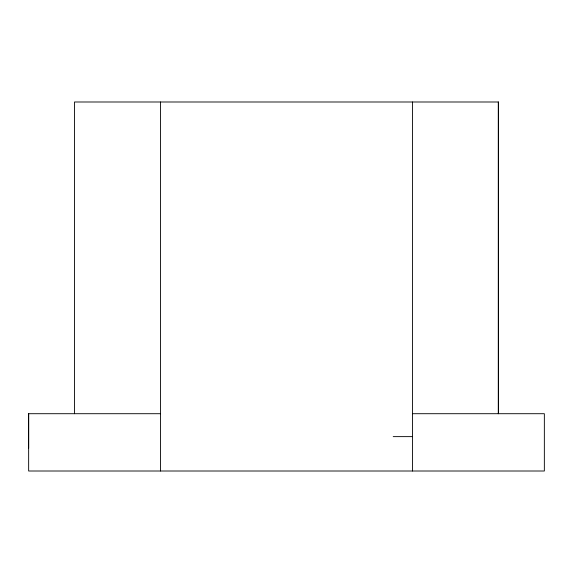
<?xml version="1.0" encoding="UTF-8"?>
<svg xmlns="http://www.w3.org/2000/svg" width="573" height="573" viewBox="0 0 573 573"><rect width="100%" height="100%" fill="white"/><g stroke="black" fill="none" stroke-linecap="round" stroke-linejoin="round"><path stroke-width="0.86" d="M28.65 448.086L28.65 413.706L160.44 413.706M498.51 413.706L498.51 101.994L74.49 101.994L74.49 413.706M412.56 413.706L544.35 413.706L544.35 471.006L28.65 471.006L28.65 413.706M393.214 436.626L412.56 436.626M498.281 101.994L498.281 413.706M412.56 101.994L412.56 471.006M160.44 101.994L160.44 471.006"/></g></svg>
